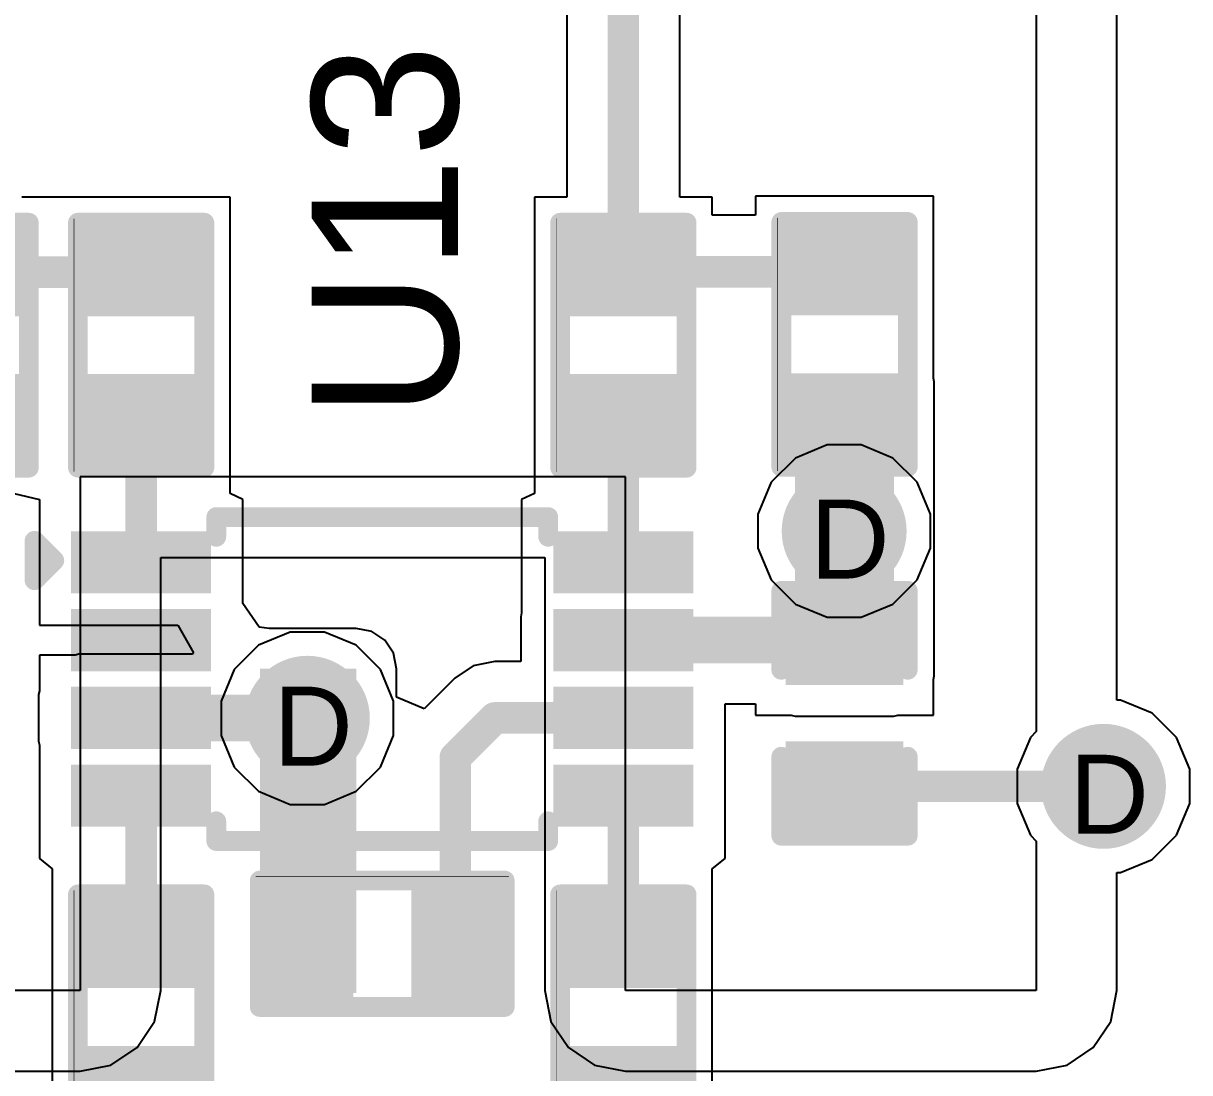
# Model space of a CAD drawing. Header units: inches. Extents: x 0 to 5032, y 0 to 5323.
# Drawn here: x 112.33 to 119.83, y 42.27 to 49.02 of the extents above; entities that cross this region are included whole.
import ezdxf

# ---------------------------------------------------------------- set-up
doc = ezdxf.new("R2010")
doc.units = ezdxf.units.IN
for name, color, linetype in [('Bottom Layer', 5, 'Continuous'), ('Bottom Solder', 6, 'Continuous'), ('Drill Drawing', 1, 'Continuous'), ('Layer 1', 16, 'Continuous'), ('Layer 2', 76, 'Continuous'), ('Top Layer', 1, 'Continuous'), ('Top Overlay', 2, 'Continuous'), ('Top Paste', 8, 'Continuous'), ('Top Solder', 216, 'Continuous'), ('Via Holes', 16, 'Continuous')]:
    doc.layers.add(name, color=color, linetype=linetype)
doc.styles.add('Arial', font='', dxfattribs={"height": 0.2})
doc.styles.get('Arial').set_extended_font_data('Arial')

# ---------------------------------------------------------------- blocks, each defined once
blk = doc.blocks.new('VSSOP_8_3_1_2_1__363')
at = {"layer": 'Top Layer'}
for points in [[(-1.14999897, 0.90000074), (-1.14999897, 0.6000013399999998), (-1.94999991, 0.60000134), (-1.94999991, 0.90000074)], [(1.94999991, 0.90000074), (1.94999991, 0.6000013399999998), (1.14999897, 0.60000134), (1.14999897, 0.90000074)], [(-1.14999897, 0.4000017399999999), (-1.14999897, 0.1000023399999999), (-1.94999991, 0.1000023400000001), (-1.94999991, 0.4000017400000001)], [(1.94999991, 0.4000017399999999), (1.94999991, 0.1000023399999999), (1.14999897, 0.1000023400000001), (1.14999897, 0.4000017400000001)], [(-1.14999897, -0.09999980000000007), (-1.14999897, -0.3999992), (-1.94999991, -0.3999991999999999), (-1.94999991, -0.09999979999999992)], [(1.94999991, -0.09999980000000007), (1.94999991, -0.3999992), (1.14999897, -0.3999991999999999), (1.14999897, -0.09999979999999992)], [(-1.14999897, -0.5999988), (-1.14999897, -0.8999982), (-1.94999991, -0.8999982), (-1.94999991, -0.5999987999999999)], [(1.94999991, -0.5999988), (1.94999991, -0.8999982), (1.14999897, -0.8999982), (1.14999897, -0.5999987999999999)]]:
    blk.add_hatch(color=1, dxfattribs=at).paths.add_polyline_path(points)
at = {"layer": 'Top Paste'}
for points in [[(-1.14999897, 0.90000074), (-1.14999897, 0.6000013399999998), (-1.94999991, 0.60000134), (-1.94999991, 0.90000074)], [(1.94999991, 0.90000074), (1.94999991, 0.6000013399999998), (1.14999897, 0.60000134), (1.14999897, 0.90000074)], [(-1.14999897, 0.4000017399999999), (-1.14999897, 0.1000023399999999), (-1.94999991, 0.1000023400000001), (-1.94999991, 0.4000017400000001)], [(1.94999991, 0.4000017399999999), (1.94999991, 0.1000023399999999), (1.14999897, 0.1000023400000001), (1.14999897, 0.4000017400000001)], [(-1.14999897, -0.09999980000000007), (-1.14999897, -0.3999992), (-1.94999991, -0.3999991999999999), (-1.94999991, -0.09999979999999992)], [(1.94999991, -0.09999980000000007), (1.94999991, -0.3999992), (1.14999897, -0.3999991999999999), (1.14999897, -0.09999979999999992)], [(-1.14999897, -0.5999988), (-1.14999897, -0.8999982), (-1.94999991, -0.8999982), (-1.94999991, -0.5999987999999999)], [(1.94999991, -0.5999988), (1.94999991, -0.8999982), (1.14999897, -0.8999982), (1.14999897, -0.5999987999999999)]]:
    blk.add_hatch(color=8, dxfattribs=at).paths.add_polyline_path(points)
at = {"layer": 'Top Solder'}
for points in [[(-1.09999907, 0.95000064), (-1.09999907, 0.55000144), (-1.99999981, 0.5500014400000001), (-1.99999981, 0.95000064)], [(1.99999981, 0.95000064), (1.99999981, 0.55000144), (1.09999907, 0.5500014400000001), (1.09999907, 0.95000064)], [(-1.09999907, 0.4500016399999999), (-1.09999907, 0.05000243999999992), (-1.99999981, 0.05000244000000008), (-1.99999981, 0.45000164)], [(1.99999981, 0.4500016399999999), (1.99999981, 0.05000243999999992), (1.09999907, 0.05000244000000008), (1.09999907, 0.45000164)], [(-1.09999907, -0.04999990000000007), (-1.09999907, -0.4499991), (-1.99999981, -0.4499990999999999), (-1.99999981, -0.04999989999999992)], [(1.99999981, -0.04999990000000007), (1.99999981, -0.4499991), (1.09999907, -0.4499990999999999), (1.09999907, -0.04999989999999992)], [(-1.09999907, -0.5499989000000001), (-1.09999907, -0.9499980999999998), (-1.99999981, -0.9499980999999998), (-1.99999981, -0.5499988999999998)], [(1.99999981, -0.5499989000000001), (1.99999981, -0.9499980999999998), (1.09999907, -0.9499980999999998), (1.09999907, -0.5499988999999998)]]:
    blk.add_hatch(color=216, dxfattribs=at).paths.add_polyline_path(points)
at = {"layer": 'Top Overlay'}
for points in [[(-1.0668, 1.0414, 0.127, 0.127, 0), (1.0668, 1.0414, 0.127, 0.127, 0)], [(-1.0668, 0.9143999999999999, 0.127, 0.127, 0), (-1.0668, 1.0414, 0.127, 0.127, 0)], [(1.0668, 0.9143999999999999, 0.127, 0.127, 0), (1.0668, 1.0414, 0.127, 0.127, 0)], [(-2.2352, 0.889, 0.127, 0.127, 0), (-2.1082, 0.7619999999999999, 0.127, 0.127, 0)], [(-2.2352, 0.635, 0.127, 0.127, 0), (-2.2352, 0.889, 0.127, 0.127, 0)], [(-2.2352, 0.635, 0.127, 0.127, 0), (-2.1082, 0.7619999999999999, 0.127, 0.127, 0)], [(-1.0668, -1.04139746, 0.127, 0.127, 0), (-1.0668, -0.91439746, 0.127, 0.127, 0)], [(1.0668, -1.04139746, 0.127, 0.127, 0), (1.0668, -0.91439746, 0.127, 0.127, 0)], [(-1.0668, -1.04139746, 0.127, 0.127, 0), (1.0668, -1.04139746, 0.127, 0.127, 0)]]:
    blk.add_lwpolyline(points, format="xyseb", dxfattribs=at)
for points in [[(-1.09855, 1.0414, 0.0635, 0.0635, 1), (-1.03505, 1.0414, 0.0635, 0.0635, 1)], [(-1.09855, 1.0414, 0.0635, 0.0635, 1), (-1.03505, 1.0414, 0.0635, 0.0635, 1)], [(1.03505, 1.0414, 0.0635, 0.0635, 1), (1.09855, 1.0414, 0.0635, 0.0635, 1)], [(1.03505, 1.0414, 0.0635, 0.0635, 1), (1.09855, 1.0414, 0.0635, 0.0635, 1)], [(-1.09855, 0.9143999999999999, 0.0635, 0.0635, 1), (-1.03505, 0.9143999999999999, 0.0635, 0.0635, 1)], [(1.03505, 0.9143999999999999, 0.0635, 0.0635, 1), (1.09855, 0.9143999999999999, 0.0635, 0.0635, 1)], [(-2.26695, 0.889, 0.0635, 0.0635, 1), (-2.20345, 0.889, 0.0635, 0.0635, 1)], [(-2.26695, 0.889, 0.0635, 0.0635, 1), (-2.20345, 0.889, 0.0635, 0.0635, 1)], [(-2.13995, 0.7619999999999999, 0.0635, 0.0635, 1), (-2.07645, 0.7619999999999999, 0.0635, 0.0635, 1)], [(-2.13995, 0.7619999999999999, 0.0635, 0.0635, 1), (-2.07645, 0.7619999999999999, 0.0635, 0.0635, 1)], [(-2.26695, 0.635, 0.0635, 0.0635, 1), (-2.20345, 0.635, 0.0635, 0.0635, 1)], [(-2.26695, 0.635, 0.0635, 0.0635, 1), (-2.20345, 0.635, 0.0635, 0.0635, 1)], [(-1.09855, -0.91439746, 0.0635, 0.0635, 1), (-1.03505, -0.91439746, 0.0635, 0.0635, 1)], [(1.03505, -0.91439746, 0.0635, 0.0635, 1), (1.09855, -0.91439746, 0.0635, 0.0635, 1)], [(-1.09855, -1.04139746, 0.0635, 0.0635, 1), (-1.03505, -1.04139746, 0.0635, 0.0635, 1)], [(-1.09855, -1.04139746, 0.0635, 0.0635, 1), (-1.03505, -1.04139746, 0.0635, 0.0635, 1)], [(1.03505, -1.04139746, 0.0635, 0.0635, 1), (1.09855, -1.04139746, 0.0635, 0.0635, 1)], [(1.03505, -1.04139746, 0.0635, 0.0635, 1), (1.09855, -1.04139746, 0.0635, 0.0635, 1)]]:
    blk.add_lwpolyline(points, format="xyseb", close=True, dxfattribs=at)
blk = doc.blocks.new('R___0402_384')
at = {"layer": 'Top Layer'}
for points in [[(-0.6985, -0.3175), (-0.6985, 0.3174999999999999), (-0.2413000000000001, 0.3175), (-0.2412999999999999, -0.3174999999999999)], [(0.2413000000000001, -0.3175), (0.2412999999999999, 0.3174999999999999), (0.6985, 0.3175), (0.6985, -0.3174999999999999)]]:
    blk.add_hatch(color=1, dxfattribs=at).paths.add_polyline_path(points)
at = {"layer": 'Top Paste'}
for points in [[(-0.6985, -0.3175), (-0.6985, 0.3174999999999999), (-0.2413000000000001, 0.3175), (-0.2412999999999999, -0.3174999999999999)], [(0.2413000000000001, -0.3175), (0.2412999999999999, 0.3174999999999999), (0.6985, 0.3175), (0.6985, -0.3174999999999999)]]:
    blk.add_hatch(color=8, dxfattribs=at).paths.add_polyline_path(points)
at = {"layer": 'Top Solder'}
for points in [[(-0.75350116, -0.3725011600000001), (-0.75350116, 0.3725011599999999), (-0.18629884, 0.3725011600000001), (-0.1862988399999999, -0.3725011599999999)], [(0.18629884, -0.3725011600000001), (0.1862988399999999, 0.3725011599999999), (0.75350116, 0.3725011600000001), (0.75350116, -0.3725011599999999)]]:
    blk.add_hatch(color=216, dxfattribs=at).paths.add_polyline_path(points)
at = {"layer": 'Top Overlay'}
for points in [[(-0.7874, -0.4064, 0.127, 0.127, 0), (-0.7874, 0.4064, 0.127, 0.127, 0)], [(0.7874, 0.4064, 0.127, 0.127, 0), (-0.7874, 0.4064, 0.127, 0.127, 0)], [(0.7874, -0.4064, 0.127, 0.127, 0), (0.7874, 0.4064, 0.127, 0.127, 0)], [(0.7874, -0.4064, 0.127, 0.127, 0), (-0.7874, -0.4064, 0.127, 0.127, 0)], [(0.8128, -0.4318, 0.0032258, 0.0032258, 0), (-0.8128, -0.4318, 0.0032258, 0.0032258, 0)]]:
    blk.add_lwpolyline(points, format="xyseb", dxfattribs=at)
for points in [[(-0.8191499999999999, 0.4064, 0.0635, 0.0635, 1), (-0.7556499999999999, 0.4064, 0.0635, 0.0635, 1)], [(-0.8191499999999999, 0.4064, 0.0635, 0.0635, 1), (-0.7556499999999999, 0.4064, 0.0635, 0.0635, 1)], [(0.7556499999999999, 0.4064, 0.0635, 0.0635, 1), (0.8191499999999999, 0.4064, 0.0635, 0.0635, 1)], [(0.7556499999999999, 0.4064, 0.0635, 0.0635, 1), (0.8191499999999999, 0.4064, 0.0635, 0.0635, 1)], [(-0.8191499999999999, -0.4064, 0.0635, 0.0635, 1), (-0.7556499999999999, -0.4064, 0.0635, 0.0635, 1)], [(-0.8191499999999999, -0.4064, 0.0635, 0.0635, 1), (-0.7556499999999999, -0.4064, 0.0635, 0.0635, 1)], [(0.7556499999999999, -0.4064, 0.0635, 0.0635, 1), (0.8191499999999999, -0.4064, 0.0635, 0.0635, 1)], [(0.7556499999999999, -0.4064, 0.0635, 0.0635, 1), (0.8191499999999999, -0.4064, 0.0635, 0.0635, 1)], [(-0.81360518, -0.4318, 0.0016129, 0.0016129, 1), (-0.8119948199999999, -0.4318, 0.0016129, 0.0016129, 1)], [(0.8119948199999999, -0.4318, 0.0016129, 0.0016129, 1), (0.81360518, -0.4318, 0.0016129, 0.0016129, 1)]]:
    blk.add_lwpolyline(points, format="xyseb", close=True, dxfattribs=at)
blk = doc.blocks.new('R___0402_385')
at = {"layer": 'Top Layer'}
for points in [[(-0.6985, -0.3175), (-0.6985, 0.3174999999999999), (-0.2413000000000001, 0.3175), (-0.2412999999999999, -0.3174999999999999)], [(0.2413000000000001, -0.3175), (0.2412999999999999, 0.3174999999999999), (0.6985, 0.3175), (0.6985, -0.3174999999999999)]]:
    blk.add_hatch(color=1, dxfattribs=at).paths.add_polyline_path(points)
at = {"layer": 'Top Paste'}
for points in [[(-0.6985, -0.3175), (-0.6985, 0.3174999999999999), (-0.2413000000000001, 0.3175), (-0.2412999999999999, -0.3174999999999999)], [(0.2413000000000001, -0.3175), (0.2412999999999999, 0.3174999999999999), (0.6985, 0.3175), (0.6985, -0.3174999999999999)]]:
    blk.add_hatch(color=8, dxfattribs=at).paths.add_polyline_path(points)
at = {"layer": 'Top Solder'}
for points in [[(-0.75350116, -0.3725011600000001), (-0.75350116, 0.3725011599999999), (-0.18629884, 0.3725011600000001), (-0.1862988399999999, -0.3725011599999999)], [(0.18629884, -0.3725011600000001), (0.1862988399999999, 0.3725011599999999), (0.75350116, 0.3725011600000001), (0.75350116, -0.3725011599999999)]]:
    blk.add_hatch(color=216, dxfattribs=at).paths.add_polyline_path(points)
at = {"layer": 'Top Overlay'}
for points in [[(-0.7874, -0.4064, 0.127, 0.127, 0), (-0.7874, 0.4064, 0.127, 0.127, 0)], [(0.7874, 0.4064, 0.127, 0.127, 0), (-0.7874, 0.4064, 0.127, 0.127, 0)], [(0.7874, -0.4064, 0.127, 0.127, 0), (0.7874, 0.4064, 0.127, 0.127, 0)], [(0.7874, -0.4064, 0.127, 0.127, 0), (-0.7874, -0.4064, 0.127, 0.127, 0)], [(0.8128, -0.4318, 0.0032258, 0.0032258, 0), (-0.8128, -0.4318, 0.0032258, 0.0032258, 0)]]:
    blk.add_lwpolyline(points, format="xyseb", dxfattribs=at)
for points in [[(-0.8191499999999999, 0.4064, 0.0635, 0.0635, 1), (-0.7556499999999999, 0.4064, 0.0635, 0.0635, 1)], [(-0.8191499999999999, 0.4064, 0.0635, 0.0635, 1), (-0.7556499999999999, 0.4064, 0.0635, 0.0635, 1)], [(0.7556499999999999, 0.4064, 0.0635, 0.0635, 1), (0.8191499999999999, 0.4064, 0.0635, 0.0635, 1)], [(0.7556499999999999, 0.4064, 0.0635, 0.0635, 1), (0.8191499999999999, 0.4064, 0.0635, 0.0635, 1)], [(-0.8191499999999999, -0.4064, 0.0635, 0.0635, 1), (-0.7556499999999999, -0.4064, 0.0635, 0.0635, 1)], [(-0.8191499999999999, -0.4064, 0.0635, 0.0635, 1), (-0.7556499999999999, -0.4064, 0.0635, 0.0635, 1)], [(0.7556499999999999, -0.4064, 0.0635, 0.0635, 1), (0.8191499999999999, -0.4064, 0.0635, 0.0635, 1)], [(0.7556499999999999, -0.4064, 0.0635, 0.0635, 1), (0.8191499999999999, -0.4064, 0.0635, 0.0635, 1)], [(-0.81360518, -0.4318, 0.0016129, 0.0016129, 1), (-0.8119948199999999, -0.4318, 0.0016129, 0.0016129, 1)], [(0.8119948199999999, -0.4318, 0.0016129, 0.0016129, 1), (0.81360518, -0.4318, 0.0016129, 0.0016129, 1)]]:
    blk.add_lwpolyline(points, format="xyseb", close=True, dxfattribs=at)
blk = doc.blocks.new('R___0402_386')
at = {"layer": 'Top Layer'}
for points in [[(-0.6985, -0.3175), (-0.6985, 0.3174999999999999), (-0.2413000000000001, 0.3175), (-0.2412999999999999, -0.3174999999999999)], [(0.2413000000000001, -0.3175), (0.2412999999999999, 0.3174999999999999), (0.6985, 0.3175), (0.6985, -0.3174999999999999)]]:
    blk.add_hatch(color=1, dxfattribs=at).paths.add_polyline_path(points)
at = {"layer": 'Top Paste'}
for points in [[(-0.6985, -0.3175), (-0.6985, 0.3174999999999999), (-0.2413000000000001, 0.3175), (-0.2412999999999999, -0.3174999999999999)], [(0.2413000000000001, -0.3175), (0.2412999999999999, 0.3174999999999999), (0.6985, 0.3175), (0.6985, -0.3174999999999999)]]:
    blk.add_hatch(color=8, dxfattribs=at).paths.add_polyline_path(points)
at = {"layer": 'Top Solder'}
for points in [[(-0.75350116, -0.3725011600000001), (-0.75350116, 0.3725011599999999), (-0.18629884, 0.3725011600000001), (-0.1862988399999999, -0.3725011599999999)], [(0.18629884, -0.3725011600000001), (0.1862988399999999, 0.3725011599999999), (0.75350116, 0.3725011600000001), (0.75350116, -0.3725011599999999)]]:
    blk.add_hatch(color=216, dxfattribs=at).paths.add_polyline_path(points)
at = {"layer": 'Top Overlay'}
for points in [[(-0.7874, -0.4064, 0.127, 0.127, 0), (-0.7874, 0.4064, 0.127, 0.127, 0)], [(0.7874, 0.4064, 0.127, 0.127, 0), (-0.7874, 0.4064, 0.127, 0.127, 0)], [(0.7874, -0.4064, 0.127, 0.127, 0), (0.7874, 0.4064, 0.127, 0.127, 0)], [(0.7874, -0.4064, 0.127, 0.127, 0), (-0.7874, -0.4064, 0.127, 0.127, 0)], [(0.8128, -0.4318, 0.0032258, 0.0032258, 0), (-0.8128, -0.4318, 0.0032258, 0.0032258, 0)]]:
    blk.add_lwpolyline(points, format="xyseb", dxfattribs=at)
for points in [[(-0.8191499999999999, 0.4064, 0.0635, 0.0635, 1), (-0.7556499999999999, 0.4064, 0.0635, 0.0635, 1)], [(-0.8191499999999999, 0.4064, 0.0635, 0.0635, 1), (-0.7556499999999999, 0.4064, 0.0635, 0.0635, 1)], [(0.7556499999999999, 0.4064, 0.0635, 0.0635, 1), (0.8191499999999999, 0.4064, 0.0635, 0.0635, 1)], [(0.7556499999999999, 0.4064, 0.0635, 0.0635, 1), (0.8191499999999999, 0.4064, 0.0635, 0.0635, 1)], [(-0.8191499999999999, -0.4064, 0.0635, 0.0635, 1), (-0.7556499999999999, -0.4064, 0.0635, 0.0635, 1)], [(-0.8191499999999999, -0.4064, 0.0635, 0.0635, 1), (-0.7556499999999999, -0.4064, 0.0635, 0.0635, 1)], [(0.7556499999999999, -0.4064, 0.0635, 0.0635, 1), (0.8191499999999999, -0.4064, 0.0635, 0.0635, 1)], [(0.7556499999999999, -0.4064, 0.0635, 0.0635, 1), (0.8191499999999999, -0.4064, 0.0635, 0.0635, 1)], [(-0.81360518, -0.4318, 0.0016129, 0.0016129, 1), (-0.8119948199999999, -0.4318, 0.0016129, 0.0016129, 1)], [(0.8119948199999999, -0.4318, 0.0016129, 0.0016129, 1), (0.81360518, -0.4318, 0.0016129, 0.0016129, 1)]]:
    blk.add_lwpolyline(points, format="xyseb", close=True, dxfattribs=at)
blk = doc.blocks.new('R___0402_388')
at = {"layer": 'Top Layer'}
for points in [[(-0.6985, -0.3175), (-0.6985, 0.3174999999999999), (-0.2413000000000001, 0.3175), (-0.2412999999999999, -0.3174999999999999)], [(0.2413000000000001, -0.3175), (0.2412999999999999, 0.3174999999999999), (0.6985, 0.3175), (0.6985, -0.3174999999999999)]]:
    blk.add_hatch(color=1, dxfattribs=at).paths.add_polyline_path(points)
at = {"layer": 'Top Paste'}
for points in [[(-0.6985, -0.3175), (-0.6985, 0.3174999999999999), (-0.2413000000000001, 0.3175), (-0.2412999999999999, -0.3174999999999999)], [(0.2413000000000001, -0.3175), (0.2412999999999999, 0.3174999999999999), (0.6985, 0.3175), (0.6985, -0.3174999999999999)]]:
    blk.add_hatch(color=8, dxfattribs=at).paths.add_polyline_path(points)
at = {"layer": 'Top Solder'}
for points in [[(-0.75350116, -0.3725011600000001), (-0.75350116, 0.3725011599999999), (-0.18629884, 0.3725011600000001), (-0.1862988399999999, -0.3725011599999999)], [(0.18629884, -0.3725011600000001), (0.1862988399999999, 0.3725011599999999), (0.75350116, 0.3725011600000001), (0.75350116, -0.3725011599999999)]]:
    blk.add_hatch(color=216, dxfattribs=at).paths.add_polyline_path(points)
at = {"layer": 'Top Overlay'}
for points in [[(-0.7874, -0.4064, 0.127, 0.127, 0), (-0.7874, 0.4064, 0.127, 0.127, 0)], [(0.7874, 0.4064, 0.127, 0.127, 0), (-0.7874, 0.4064, 0.127, 0.127, 0)], [(0.7874, -0.4064, 0.127, 0.127, 0), (0.7874, 0.4064, 0.127, 0.127, 0)], [(0.7874, -0.4064, 0.127, 0.127, 0), (-0.7874, -0.4064, 0.127, 0.127, 0)], [(0.8128, -0.4318, 0.0032258, 0.0032258, 0), (-0.8128, -0.4318, 0.0032258, 0.0032258, 0)]]:
    blk.add_lwpolyline(points, format="xyseb", dxfattribs=at)
for points in [[(-0.8191499999999999, 0.4064, 0.0635, 0.0635, 1), (-0.7556499999999999, 0.4064, 0.0635, 0.0635, 1)], [(-0.8191499999999999, 0.4064, 0.0635, 0.0635, 1), (-0.7556499999999999, 0.4064, 0.0635, 0.0635, 1)], [(0.7556499999999999, 0.4064, 0.0635, 0.0635, 1), (0.8191499999999999, 0.4064, 0.0635, 0.0635, 1)], [(0.7556499999999999, 0.4064, 0.0635, 0.0635, 1), (0.8191499999999999, 0.4064, 0.0635, 0.0635, 1)], [(-0.8191499999999999, -0.4064, 0.0635, 0.0635, 1), (-0.7556499999999999, -0.4064, 0.0635, 0.0635, 1)], [(-0.8191499999999999, -0.4064, 0.0635, 0.0635, 1), (-0.7556499999999999, -0.4064, 0.0635, 0.0635, 1)], [(0.7556499999999999, -0.4064, 0.0635, 0.0635, 1), (0.8191499999999999, -0.4064, 0.0635, 0.0635, 1)], [(0.7556499999999999, -0.4064, 0.0635, 0.0635, 1), (0.8191499999999999, -0.4064, 0.0635, 0.0635, 1)], [(-0.81360518, -0.4318, 0.0016129, 0.0016129, 1), (-0.8119948199999999, -0.4318, 0.0016129, 0.0016129, 1)], [(0.8119948199999999, -0.4318, 0.0016129, 0.0016129, 1), (0.81360518, -0.4318, 0.0016129, 0.0016129, 1)]]:
    blk.add_lwpolyline(points, format="xyseb", close=True, dxfattribs=at)
blk = doc.blocks.new('R___0402_393')
at = {"layer": 'Top Layer'}
for points in [[(-0.6985, -0.3175), (-0.6985, 0.3175), (-0.2412999999999999, 0.3175), (-0.2413, -0.3175)], [(0.2412999999999999, -0.3175), (0.2413, 0.3175), (0.6985, 0.3175), (0.6985, -0.3175)]]:
    blk.add_hatch(color=1, dxfattribs=at).paths.add_polyline_path(points)
at = {"layer": 'Top Paste'}
for points in [[(-0.6985, -0.3175), (-0.6985, 0.3175), (-0.2412999999999999, 0.3175), (-0.2413, -0.3175)], [(0.2412999999999999, -0.3175), (0.2413, 0.3175), (0.6985, 0.3175), (0.6985, -0.3175)]]:
    blk.add_hatch(color=8, dxfattribs=at).paths.add_polyline_path(points)
at = {"layer": 'Top Solder'}
for points in [[(-0.75350116, -0.37250116), (-0.75350116, 0.37250116), (-0.1862988399999999, 0.37250116), (-0.18629884, -0.37250116)], [(0.1862988399999999, -0.37250116), (0.18629884, 0.37250116), (0.75350116, 0.37250116), (0.75350116, -0.37250116)]]:
    blk.add_hatch(color=216, dxfattribs=at).paths.add_polyline_path(points)
at = {"layer": 'Top Overlay'}
for points in [[(-0.7874, 0.4064, 0.127, 0.127, 0), (-0.7874, -0.4064, 0.127, 0.127, 0)], [(0.7874, 0.4064, 0.127, 0.127, 0), (-0.7874, 0.4064, 0.127, 0.127, 0)], [(0.7874, 0.4064, 0.127, 0.127, 0), (0.7874, -0.4064, 0.127, 0.127, 0)], [(0.7874, -0.4064, 0.127, 0.127, 0), (-0.7874, -0.4064, 0.127, 0.127, 0)], [(0.8128, -0.4318, 0.0032258, 0.0032258, 0), (-0.8128, -0.4318, 0.0032258, 0.0032258, 0)]]:
    blk.add_lwpolyline(points, format="xyseb", dxfattribs=at)
for points in [[(-0.8191499999999999, 0.4064, 0.0635, 0.0635, 1), (-0.7556499999999999, 0.4064, 0.0635, 0.0635, 1)], [(-0.8191499999999999, 0.4064, 0.0635, 0.0635, 1), (-0.7556499999999999, 0.4064, 0.0635, 0.0635, 1)], [(0.7556499999999999, 0.4064, 0.0635, 0.0635, 1), (0.8191499999999999, 0.4064, 0.0635, 0.0635, 1)], [(0.7556499999999999, 0.4064, 0.0635, 0.0635, 1), (0.8191499999999999, 0.4064, 0.0635, 0.0635, 1)], [(-0.8191499999999999, -0.4064, 0.0635, 0.0635, 1), (-0.7556499999999999, -0.4064, 0.0635, 0.0635, 1)], [(-0.8191499999999999, -0.4064, 0.0635, 0.0635, 1), (-0.7556499999999999, -0.4064, 0.0635, 0.0635, 1)], [(0.7556499999999999, -0.4064, 0.0635, 0.0635, 1), (0.8191499999999999, -0.4064, 0.0635, 0.0635, 1)], [(0.7556499999999999, -0.4064, 0.0635, 0.0635, 1), (0.8191499999999999, -0.4064, 0.0635, 0.0635, 1)], [(-0.81360518, -0.4318, 0.0016129, 0.0016129, 1), (-0.8119948199999999, -0.4318, 0.0016129, 0.0016129, 1)], [(0.8119948199999999, -0.4318, 0.0016129, 0.0016129, 1), (0.81360518, -0.4318, 0.0016129, 0.0016129, 1)]]:
    blk.add_lwpolyline(points, format="xyseb", close=True, dxfattribs=at)
blk = doc.blocks.new('R___0402_401')
at = {"layer": 'Top Layer'}
for points in [[(-0.6985, -0.3175), (-0.6985, 0.3174999999999999), (-0.2413000000000001, 0.3175), (-0.2412999999999999, -0.3174999999999999)], [(0.2413000000000001, -0.3175), (0.2412999999999999, 0.3174999999999999), (0.6985, 0.3175), (0.6985, -0.3174999999999999)]]:
    blk.add_hatch(color=1, dxfattribs=at).paths.add_polyline_path(points)
at = {"layer": 'Top Paste'}
for points in [[(-0.6985, -0.3175), (-0.6985, 0.3174999999999999), (-0.2413000000000001, 0.3175), (-0.2412999999999999, -0.3174999999999999)], [(0.2413000000000001, -0.3175), (0.2412999999999999, 0.3174999999999999), (0.6985, 0.3175), (0.6985, -0.3174999999999999)]]:
    blk.add_hatch(color=8, dxfattribs=at).paths.add_polyline_path(points)
at = {"layer": 'Top Solder'}
for points in [[(-0.75350116, -0.3725011600000001), (-0.75350116, 0.3725011599999999), (-0.18629884, 0.3725011600000001), (-0.1862988399999999, -0.3725011599999999)], [(0.18629884, -0.3725011600000001), (0.1862988399999999, 0.3725011599999999), (0.75350116, 0.3725011600000001), (0.75350116, -0.3725011599999999)]]:
    blk.add_hatch(color=216, dxfattribs=at).paths.add_polyline_path(points)
at = {"layer": 'Top Overlay'}
for points in [[(-0.7874, -0.4064, 0.127, 0.127, 0), (-0.7874, 0.4064, 0.127, 0.127, 0)], [(0.7874, 0.4064, 0.127, 0.127, 0), (-0.7874, 0.4064, 0.127, 0.127, 0)], [(0.7874, -0.4064, 0.127, 0.127, 0), (0.7874, 0.4064, 0.127, 0.127, 0)], [(0.7874, -0.4064, 0.127, 0.127, 0), (-0.7874, -0.4064, 0.127, 0.127, 0)], [(0.8128, -0.4318, 0.0032258, 0.0032258, 0), (-0.8128, -0.4318, 0.0032258, 0.0032258, 0)]]:
    blk.add_lwpolyline(points, format="xyseb", dxfattribs=at)
for points in [[(-0.8191499999999999, 0.4064, 0.0635, 0.0635, 1), (-0.7556499999999999, 0.4064, 0.0635, 0.0635, 1)], [(-0.8191499999999999, 0.4064, 0.0635, 0.0635, 1), (-0.7556499999999999, 0.4064, 0.0635, 0.0635, 1)], [(0.7556499999999999, 0.4064, 0.0635, 0.0635, 1), (0.8191499999999999, 0.4064, 0.0635, 0.0635, 1)], [(0.7556499999999999, 0.4064, 0.0635, 0.0635, 1), (0.8191499999999999, 0.4064, 0.0635, 0.0635, 1)], [(-0.8191499999999999, -0.4064, 0.0635, 0.0635, 1), (-0.7556499999999999, -0.4064, 0.0635, 0.0635, 1)], [(-0.8191499999999999, -0.4064, 0.0635, 0.0635, 1), (-0.7556499999999999, -0.4064, 0.0635, 0.0635, 1)], [(0.7556499999999999, -0.4064, 0.0635, 0.0635, 1), (0.8191499999999999, -0.4064, 0.0635, 0.0635, 1)], [(0.7556499999999999, -0.4064, 0.0635, 0.0635, 1), (0.8191499999999999, -0.4064, 0.0635, 0.0635, 1)], [(-0.81360518, -0.4318, 0.0016129, 0.0016129, 1), (-0.8119948199999999, -0.4318, 0.0016129, 0.0016129, 1)], [(0.8119948199999999, -0.4318, 0.0016129, 0.0016129, 1), (0.81360518, -0.4318, 0.0016129, 0.0016129, 1)]]:
    blk.add_lwpolyline(points, format="xyseb", close=True, dxfattribs=at)
blk = doc.blocks.new('R___0402_402')
at = {"layer": 'Top Layer'}
for points in [[(-0.6985, -0.3175), (-0.6985, 0.3174999999999999), (-0.2413000000000001, 0.3175), (-0.2412999999999999, -0.3174999999999999)], [(0.2413000000000001, -0.3175), (0.2412999999999999, 0.3174999999999999), (0.6985, 0.3175), (0.6985, -0.3174999999999999)]]:
    blk.add_hatch(color=1, dxfattribs=at).paths.add_polyline_path(points)
at = {"layer": 'Top Paste'}
for points in [[(-0.6985, -0.3175), (-0.6985, 0.3174999999999999), (-0.2413000000000001, 0.3175), (-0.2412999999999999, -0.3174999999999999)], [(0.2413000000000001, -0.3175), (0.2412999999999999, 0.3174999999999999), (0.6985, 0.3175), (0.6985, -0.3174999999999999)]]:
    blk.add_hatch(color=8, dxfattribs=at).paths.add_polyline_path(points)
at = {"layer": 'Top Solder'}
for points in [[(-0.75350116, -0.3725011600000001), (-0.75350116, 0.3725011599999999), (-0.18629884, 0.3725011600000001), (-0.1862988399999999, -0.3725011599999999)], [(0.18629884, -0.3725011600000001), (0.1862988399999999, 0.3725011599999999), (0.75350116, 0.3725011600000001), (0.75350116, -0.3725011599999999)]]:
    blk.add_hatch(color=216, dxfattribs=at).paths.add_polyline_path(points)
at = {"layer": 'Top Overlay'}
for points in [[(-0.7874, -0.4064, 0.127, 0.127, 0), (-0.7874, 0.4064, 0.127, 0.127, 0)], [(0.7874, 0.4064, 0.127, 0.127, 0), (-0.7874, 0.4064, 0.127, 0.127, 0)], [(0.7874, -0.4064, 0.127, 0.127, 0), (0.7874, 0.4064, 0.127, 0.127, 0)], [(0.7874, -0.4064, 0.127, 0.127, 0), (-0.7874, -0.4064, 0.127, 0.127, 0)], [(0.8128, -0.4318, 0.0032258, 0.0032258, 0), (-0.8128, -0.4318, 0.0032258, 0.0032258, 0)]]:
    blk.add_lwpolyline(points, format="xyseb", dxfattribs=at)
for points in [[(-0.8191499999999999, 0.4064, 0.0635, 0.0635, 1), (-0.7556499999999999, 0.4064, 0.0635, 0.0635, 1)], [(-0.8191499999999999, 0.4064, 0.0635, 0.0635, 1), (-0.7556499999999999, 0.4064, 0.0635, 0.0635, 1)], [(0.7556499999999999, 0.4064, 0.0635, 0.0635, 1), (0.8191499999999999, 0.4064, 0.0635, 0.0635, 1)], [(0.7556499999999999, 0.4064, 0.0635, 0.0635, 1), (0.8191499999999999, 0.4064, 0.0635, 0.0635, 1)], [(-0.8191499999999999, -0.4064, 0.0635, 0.0635, 1), (-0.7556499999999999, -0.4064, 0.0635, 0.0635, 1)], [(-0.8191499999999999, -0.4064, 0.0635, 0.0635, 1), (-0.7556499999999999, -0.4064, 0.0635, 0.0635, 1)], [(0.7556499999999999, -0.4064, 0.0635, 0.0635, 1), (0.8191499999999999, -0.4064, 0.0635, 0.0635, 1)], [(0.7556499999999999, -0.4064, 0.0635, 0.0635, 1), (0.8191499999999999, -0.4064, 0.0635, 0.0635, 1)], [(-0.81360518, -0.4318, 0.0016129, 0.0016129, 1), (-0.8119948199999999, -0.4318, 0.0016129, 0.0016129, 1)], [(0.8119948199999999, -0.4318, 0.0016129, 0.0016129, 1), (0.81360518, -0.4318, 0.0016129, 0.0016129, 1)]]:
    blk.add_lwpolyline(points, format="xyseb", close=True, dxfattribs=at)
blk = doc.blocks.new('C___0402_465')
at = {"layer": 'Top Layer'}
for points in [[(-0.6985, -0.3175), (-0.6985, 0.3175), (-0.2412999999999999, 0.3175), (-0.2413, -0.3175)], [(0.2412999999999999, -0.3175), (0.2413, 0.3175), (0.6985, 0.3175), (0.6985, -0.3175)]]:
    blk.add_hatch(color=1, dxfattribs=at).paths.add_polyline_path(points)
at = {"layer": 'Top Paste'}
for points in [[(-0.6985, -0.3175), (-0.6985, 0.3175), (-0.2412999999999999, 0.3175), (-0.2413, -0.3175)], [(0.2412999999999999, -0.3175), (0.2413, 0.3175), (0.6985, 0.3175), (0.6985, -0.3175)]]:
    blk.add_hatch(color=8, dxfattribs=at).paths.add_polyline_path(points)
at = {"layer": 'Top Solder'}
for points in [[(-0.7584998799999999, -0.37749988), (-0.7584998799999999, 0.37749988), (-0.18130012, 0.37749988), (-0.18130012, -0.37749988)], [(0.18130012, -0.37749988), (0.18130012, 0.37749988), (0.7584998799999999, 0.37749988), (0.7584998799999999, -0.37749988)]]:
    blk.add_hatch(color=216, dxfattribs=at).paths.add_polyline_path(points)
at = {"layer": 'Top Overlay'}
for points in [[(-0.7874, 0.4064, 0.127, 0.127, 0), (-0.2794, 0.4064, 0.127, 0.127, 0)], [(-0.7874, 0.4064, 0.127, 0.127, 0), (-0.7874, -0.4064, 0.127, 0.127, 0)], [(0.2794, 0.4064, 0.127, 0.127, 0), (0.7874, 0.4064, 0.127, 0.127, 0)], [(0.7874, 0.4064, 0.127, 0.127, 0), (0.7874, -0.4064, 0.127, 0.127, 0)], [(-0.7874, -0.4064, 0.127, 0.127, 0), (-0.2794, -0.4064, 0.127, 0.127, 0)], [(0.2794, -0.4064, 0.127, 0.127, 0), (0.7874, -0.4064, 0.127, 0.127, 0)]]:
    blk.add_lwpolyline(points, format="xyseb", dxfattribs=at)
for points in [[(-0.8191499999999999, 0.4064, 0.0635, 0.0635, 1), (-0.7556499999999999, 0.4064, 0.0635, 0.0635, 1)], [(-0.8191499999999999, 0.4064, 0.0635, 0.0635, 1), (-0.7556499999999999, 0.4064, 0.0635, 0.0635, 1)], [(-0.31115, 0.4064, 0.0635, 0.0635, 1), (-0.24765, 0.4064, 0.0635, 0.0635, 1)], [(0.24765, 0.4064, 0.0635, 0.0635, 1), (0.31115, 0.4064, 0.0635, 0.0635, 1)], [(0.7556499999999999, 0.4064, 0.0635, 0.0635, 1), (0.8191499999999999, 0.4064, 0.0635, 0.0635, 1)], [(0.7556499999999999, 0.4064, 0.0635, 0.0635, 1), (0.8191499999999999, 0.4064, 0.0635, 0.0635, 1)], [(-0.8191499999999999, -0.4064, 0.0635, 0.0635, 1), (-0.7556499999999999, -0.4064, 0.0635, 0.0635, 1)], [(-0.8191499999999999, -0.4064, 0.0635, 0.0635, 1), (-0.7556499999999999, -0.4064, 0.0635, 0.0635, 1)], [(-0.31115, -0.4064, 0.0635, 0.0635, 1), (-0.24765, -0.4064, 0.0635, 0.0635, 1)], [(0.24765, -0.4064, 0.0635, 0.0635, 1), (0.31115, -0.4064, 0.0635, 0.0635, 1)], [(0.7556499999999999, -0.4064, 0.0635, 0.0635, 1), (0.8191499999999999, -0.4064, 0.0635, 0.0635, 1)], [(0.7556499999999999, -0.4064, 0.0635, 0.0635, 1), (0.8191499999999999, -0.4064, 0.0635, 0.0635, 1)]]:
    blk.add_lwpolyline(points, format="xyseb", close=True, dxfattribs=at)

msp = doc.modelspace()

# ---------------------------------------------------------------- hatches: boundary and pattern name
at = {"layer": 'Bottom Layer'}
h = msp.add_hatch(color=5, dxfattribs=at)
edge = h.paths.add_edge_path()
edge.add_arc((117.6112329, 45.75286759999999), 0.2999994, 0, 360)
h = msp.add_hatch(color=5, dxfattribs=at)
edge = h.paths.add_edge_path()
edge.add_arc((114.16041176, 44.54995407999999), 0.2999994, 0, 360)
h = msp.add_hatch(color=5, dxfattribs=at)
edge = h.paths.add_edge_path()
edge.add_arc((119.2784, 44.1122689), 0.2999994, 0, 360)
at = {"layer": 'Bottom Solder'}
h = msp.add_hatch(color=6, dxfattribs=at)
edge = h.paths.add_edge_path()
edge.add_arc((117.6112329, 45.75286759999999), 0.4015993999999999, 0, 360)
h = msp.add_hatch(color=6, dxfattribs=at)
edge = h.paths.add_edge_path()
edge.add_arc((114.16041176, 44.54995407999999), 0.4015993999999999, 0, 360)
h = msp.add_hatch(color=6, dxfattribs=at)
edge = h.paths.add_edge_path()
edge.add_arc((119.2784, 44.1122689), 0.4015993999999999, 0, 360)
at = {"layer": 'Layer 1'}
h = msp.add_hatch(color=16, dxfattribs=at)
edge = h.paths.add_edge_path()
edge.add_arc((117.6112329, 45.75286759999999), 0.2999994, 0, 360)
h = msp.add_hatch(color=16, dxfattribs=at)
edge = h.paths.add_edge_path()
edge.add_arc((114.16041176, 44.54995407999999), 0.2999994, 0, 360)
h = msp.add_hatch(color=16, dxfattribs=at)
edge = h.paths.add_edge_path()
edge.add_arc((119.2784, 44.1122689), 0.2999994, 0, 360)
at = {"layer": 'Layer 2'}
h = msp.add_hatch(color=76, dxfattribs=at)
edge = h.paths.add_edge_path()
edge.add_arc((117.6112329, 45.75286759999999), 0.2999994, 0, 360)
h = msp.add_hatch(color=76, dxfattribs=at)
edge = h.paths.add_edge_path()
edge.add_arc((114.16041176, 44.54995407999999), 0.2999994, 0, 360)
h = msp.add_hatch(color=76, dxfattribs=at)
edge = h.paths.add_edge_path()
edge.add_arc((119.2784, 44.1122689), 0.2999994, 0, 360)
at = {"layer": 'Top Layer'}
for points in [[(117.29607224, 44.82346889999999), (117.93107224, 44.82346889999999), (117.93107224, 46.71174554), (117.29607224, 46.71174554)], [(115.79176994, 44.9020692), (117.9310697, 44.9020692), (117.9310697, 45.2020686), (115.79176994, 45.2020686)], [(113.85616548, 42.78276686), (114.47499076, 42.78276686), (114.47499076, 44.86841674), (113.85616548, 44.86841674)], [(112.69177106, 44.40206766), (114.47498822, 44.40206766), (114.47498822, 44.70206706), (112.69177106, 44.70206706)]]:
    msp.add_hatch(color=1, dxfattribs=at).paths.add_polyline_path(points)
h = msp.add_hatch(color=1, dxfattribs=at)
edge = h.paths.add_edge_path()
edge.add_arc((117.6112329, 45.75286759999999), 0.2999994, 0, 360)
h = msp.add_hatch(color=1, dxfattribs=at)
edge = h.paths.add_edge_path()
edge.add_arc((114.16041176, 44.54995407999999), 0.2999994, 0, 360)
h = msp.add_hatch(color=1, dxfattribs=at)
edge = h.paths.add_edge_path()
edge.add_arc((119.2784, 44.1122689), 0.2999994, 0, 360)
at = {"layer": 'Top Solder'}
h = msp.add_hatch(color=216, dxfattribs=at)
edge = h.paths.add_edge_path()
edge.add_arc((117.6112329, 45.75286759999999), 0.4015993999999999, 0, 360)
h = msp.add_hatch(color=216, dxfattribs=at)
edge = h.paths.add_edge_path()
edge.add_arc((114.16041176, 44.54995407999999), 0.4015993999999999, 0, 360)
h = msp.add_hatch(color=216, dxfattribs=at)
edge = h.paths.add_edge_path()
edge.add_arc((119.2784, 44.1122689), 0.4015993999999999, 0, 360)
at = {"layer": 'Via Holes'}
h = msp.add_hatch(color=7, dxfattribs=at)
edge = h.paths.add_edge_path()
edge.add_arc((117.6112329, 45.75286759999999), 0.1499997, 0, 360)
h = msp.add_hatch(color=7, dxfattribs=at)
edge = h.paths.add_edge_path()
edge.add_arc((114.16041176, 44.54995407999999), 0.1499997, 0, 360)
h = msp.add_hatch(color=7, dxfattribs=at)
edge = h.paths.add_edge_path()
edge.add_arc((119.2784, 44.1122689), 0.1499997, 0, 360)

# ---------------------------------------------------------------- linework, layer by layer
at = {"layer": 'Bottom Layer'}
for p, q in [((117.501035, 46.306867), (117.29741844, 46.2225263)), ((117.7214308, 46.306867), (117.501035, 46.306867)), ((117.92504736, 46.2225263), (117.7214308, 46.306867)), ((117.29741844, 46.2225263), (117.1415742, 46.06668206)), ((118.0808916, 46.06668206), (117.92504736, 46.2225263)), ((117.1415742, 46.06668206), (117.0572335, 45.8630655)), ((118.1652323, 45.8630655), (118.0808916, 46.06668206)), ((117.0572335, 45.8630655), (117.0572335, 45.6426697)), ((118.1652323, 45.6426697), (118.1652323, 45.8630655)), ((117.0572335, 45.6426697), (117.1415742, 45.43905313999999)), ((118.0808916, 45.43905313999999), (118.1652323, 45.6426697)), ((117.1415742, 45.43905313999999), (117.29741844, 45.2832089)), ((117.92504736, 45.2832089), (118.0808916, 45.43905313999999)), ((117.29741844, 45.2832089), (117.501035, 45.19886819999999)), ((117.7214308, 45.19886819999999), (117.92504736, 45.2832089)), ((117.501035, 45.19886819999999), (117.7214308, 45.19886819999999)), ((114.05021386, 45.10395347999999), (113.8465973, 45.01961278)), ((114.27060966, 45.10395347999999), (114.05021386, 45.10395347999999)), ((114.47422622, 45.01961278), (114.27060966, 45.10395347999999)), ((113.8465973, 45.01961278), (113.69075306, 44.86376854)), ((114.63007046, 44.86376854), (114.47422622, 45.01961278)), ((113.69075306, 44.86376854), (113.60641236, 44.66015197999999)), ((114.71441116, 44.66015197999999), (114.63007046, 44.86376854)), ((113.60641236, 44.66015197999999), (113.60641236, 44.43975618)), ((114.71441116, 44.43975618), (114.71441116, 44.66015197999999)), ((113.60641236, 44.43975618), (113.69075306, 44.23613962)), ((114.63007046, 44.23613962), (114.71441116, 44.43975618)), ((113.69075306, 44.23613962), (113.8465973, 44.08029538)), ((114.47422622, 44.08029538), (114.63007046, 44.23613962)), ((113.8465973, 44.08029538), (114.05021386, 43.99595468)), ((114.27060966, 43.99595468), (114.47422622, 44.08029538)), ((114.05021386, 43.99595468), (114.27060966, 43.99595468))]:
    msp.add_line(p, q, dxfattribs=at)
at = {"layer": 'Layer 1'}
for p, q in [((117.501035, 46.306867), (117.29741844, 46.2225263)), ((117.7214308, 46.306867), (117.501035, 46.306867)), ((117.92504736, 46.2225263), (117.7214308, 46.306867)), ((117.29741844, 46.2225263), (117.1415742, 46.06668206)), ((118.0808916, 46.06668206), (117.92504736, 46.2225263)), ((117.1415742, 46.06668206), (117.0572335, 45.8630655)), ((118.1652323, 45.8630655), (118.0808916, 46.06668206)), ((117.0572335, 45.8630655), (117.0572335, 45.6426697)), ((118.1652323, 45.6426697), (118.1652323, 45.8630655)), ((117.0572335, 45.6426697), (117.1415742, 45.43905313999999)), ((118.0808916, 45.43905313999999), (118.1652323, 45.6426697)), ((117.1415742, 45.43905313999999), (117.29741844, 45.2832089)), ((117.92504736, 45.2832089), (118.0808916, 45.43905313999999)), ((117.29741844, 45.2832089), (117.501035, 45.19886819999999)), ((117.7214308, 45.19886819999999), (117.92504736, 45.2832089)), ((117.501035, 45.19886819999999), (117.7214308, 45.19886819999999)), ((114.05021386, 45.10395347999999), (113.8465973, 45.01961278)), ((114.27060966, 45.10395347999999), (114.05021386, 45.10395347999999)), ((114.47422622, 45.01961278), (114.27060966, 45.10395347999999)), ((113.8465973, 45.01961278), (113.69075306, 44.86376854)), ((114.63007046, 44.86376854), (114.47422622, 45.01961278)), ((113.69075306, 44.86376854), (113.60641236, 44.66015197999999)), ((114.71441116, 44.66015197999999), (114.63007046, 44.86376854)), ((113.60641236, 44.66015197999999), (113.60641236, 44.43975618)), ((114.71441116, 44.43975618), (114.71441116, 44.66015197999999)), ((113.60641236, 44.43975618), (113.69075306, 44.23613962)), ((114.63007046, 44.23613962), (114.71441116, 44.43975618)), ((113.69075306, 44.23613962), (113.8465973, 44.08029538)), ((114.47422622, 44.08029538), (114.63007046, 44.23613962)), ((113.8465973, 44.08029538), (114.05021386, 43.99595468)), ((114.27060966, 43.99595468), (114.47422622, 44.08029538)), ((114.05021386, 43.99595468), (114.27060966, 43.99595468))]:
    msp.add_line(p, q, dxfattribs=at)
at = {"layer": 'Layer 2'}
for p, q in [((118.8466, 55.0926), (118.8466, 44.46394206)), ((119.36455172, 44.6662683), (119.36455172, 54.57464828)), ((116.205, 46.101), (112.6998, 46.101)), ((112.6998, 46.101), (112.6998, 42.799)), ((116.205, 42.799), (116.205, 46.101)), ((113.21775172, 42.799), (113.21775172, 45.58304828)), ((113.21775172, 45.58304828), (115.68704828, 45.58304828)), ((115.68704828, 45.58304828), (115.68704828, 42.799)), ((119.3885979, 44.6662683), (119.36455172, 44.6662683)), ((119.59221446, 44.58192759999999), (119.3885979, 44.6662683)), ((119.7480587, 44.42608336), (119.59221446, 44.58192759999999)), ((118.8466, 44.46394206), (118.8087413, 44.42608336)), ((118.8087413, 44.42608336), (118.7244006, 44.2224668)), ((119.8323994, 44.2224668), (119.7480587, 44.42608336)), ((118.7244006, 44.2224668), (118.7244006, 44.00207099999999)), ((119.8323994, 44.00207099999999), (119.8323994, 44.2224668)), ((118.7244006, 44.00207099999999), (118.8087413, 43.79845443999999)), ((119.7480587, 43.79845443999999), (119.8323994, 44.00207099999999)), ((118.8087413, 43.79845443999999), (118.8466, 43.76059574)), ((119.59221446, 43.6426102), (119.7480587, 43.79845443999999)), ((118.8466, 43.76059574), (118.8466, 42.799)), ((119.3885979, 43.55826949999999), (119.59221446, 43.6426102)), ((119.36455172, 42.799), (119.36455172, 43.55826949999999)), ((119.36455172, 43.55826949999999), (119.3885979, 43.55826949999999)), ((112.6998, 42.799), (105.9688, 42.799)), ((113.17832584, 42.60078856), (113.21775172, 42.799)), ((115.68704828, 42.799), (115.72647416, 42.60078856)), ((118.8466, 42.799), (116.205, 42.799)), ((119.32512584, 42.60078856), (119.36455172, 42.799)), ((113.06604768, 42.43275232), (113.17832584, 42.60078856)), ((115.72647416, 42.60078856), (115.83875232, 42.43275232)), ((119.21284768, 42.43275232), (119.32512584, 42.60078856)), ((112.89801144, 42.32047416), (113.06604768, 42.43275232)), ((115.83875232, 42.43275232), (116.00678856, 42.32047416)), ((119.04481144, 42.32047416), (119.21284768, 42.43275232)), ((112.6998, 42.28104828), (112.89801144, 42.32047416)), ((116.00678856, 42.32047416), (116.205, 42.28104828)), ((118.8466, 42.28104828), (119.04481144, 42.32047416)), ((105.9688, 42.28104828), (112.6998, 42.28104828)), ((116.205, 42.28104828), (118.8466, 42.28104828))]:
    msp.add_line(p, q, dxfattribs=at)
at = {"layer": 'Top Layer'}
for p, q in [((116.5543389, 47.90086685999999), (116.5543389, 50.48301562)), ((115.82920446, 50.33284827999999), (115.82920446, 47.90086685999999)), ((113.6632728, 47.90086685999999), (112.32576722, 47.90086685999999)), ((113.6632728, 46.93566686), (113.6632728, 47.90086685999999)), ((115.82920446, 47.90086685999999), (115.62027168, 47.90086685999999)), ((115.62027168, 47.90086685999999), (115.62027168, 46.93566686)), ((116.76327168, 47.90086685999999), (116.5543389, 47.90086685999999)), ((116.76327168, 47.78317342), (116.76327168, 47.90086685999999)), ((118.18507224, 47.90554554), (117.04207224, 47.90554554)), ((117.04207224, 47.90554554), (117.04207224, 47.78317342)), ((118.18507224, 46.736762), (118.18507224, 47.90554554)), ((117.04207224, 47.78317342), (116.76327168, 47.78317342)), ((113.6632728, 45.9958694), (113.6632728, 46.93566686)), ((115.62027168, 46.93566686), (115.62027168, 45.9958694)), ((118.1900481, 46.71174554), (118.18507224, 46.736762)), ((118.1900481, 44.82346889999999), (118.1900481, 46.71174554)), ((112.2764582, 45.99586686), (112.4377736, 45.95606505999999)), ((113.745772, 45.9560676), (113.6632728, 45.9958694)), ((115.62027168, 45.9958694), (115.53777248, 45.9560676)), ((112.4377736, 45.95606505999999), (112.4377736, 45.1480682)), ((113.745772, 45.28671918), (113.745772, 45.9560676)), ((115.53777248, 45.9560676), (115.53777248, 45.22709776)), ((113.8507248, 45.13524628), (113.745772, 45.28671918)), ((115.53777248, 45.22709776), (115.53279408, 45.2020686)), ((112.4377736, 45.1480682), (113.32686504, 45.1480682)), ((113.32686504, 45.1480682), (113.42758874, 44.9702682)), ((115.53279408, 45.2020686), (115.53279408, 44.91463458)), ((113.91500966, 45.1273926), (113.8507248, 45.13524628)), ((114.47499076, 45.1273926), (113.91500966, 45.1273926)), ((114.57409648, 45.10767966), (114.47499076, 45.1273926)), ((114.6581146, 45.05154057999999), (114.57409648, 45.10767966)), ((114.71425368, 44.96752246), (114.6581146, 45.05154057999999)), ((112.6667546, 44.95606706), (112.4377736, 44.95606706)), ((112.4377736, 44.95606706), (112.4377736, 44.72709622)), ((112.69177106, 44.96104292), (112.6667546, 44.95606706)), ((113.42205916, 44.96104292), (112.69177106, 44.96104292)), ((113.42758874, 44.9702682), (113.42205916, 44.96104292)), ((114.73396662, 44.86841674), (114.71425368, 44.96752246)), ((115.36567224, 44.91463458), (115.2269222, 44.88703493999999)), ((115.53279408, 44.91463458), (115.36567224, 44.91463458)), ((114.73396662, 44.68456138), (114.73396662, 44.86841674)), ((115.2269222, 44.88703493999999), (115.10929734, 44.80844226)), ((115.10929226, 44.80843463999999), (114.91176662, 44.61091154)), ((115.10929734, 44.80844226), (115.10929226, 44.80843463999999)), ((118.18507224, 44.79845244), (118.1900481, 44.82346889999999)), ((118.18507224, 44.5694689), (118.18507224, 44.79845244)), ((112.4377736, 44.72709622), (112.4327952, 44.70206706)), ((112.4327952, 44.70206706), (112.4327952, 44.40206766)), ((114.91176662, 44.61091154), (114.73396662, 44.68456138)), ((116.84577088, 43.64806866), (116.84577088, 44.64309333999999)), ((116.84577088, 44.64309333999999), (117.04207224, 44.64309333999999)), ((117.04207224, 44.64309333999999), (117.04207224, 44.5694689)), ((117.04207224, 44.5694689), (117.27105578, 44.5694689)), ((117.27105578, 44.5694689), (117.29607224, 44.56449304)), ((117.29607224, 44.56449304), (117.93107224, 44.56449304)), ((117.93107224, 44.56449304), (117.9560887, 44.5694689)), ((117.9560887, 44.5694689), (118.18507224, 44.5694689)), ((112.4327952, 44.40206766), (112.4377736, 44.3770385)), ((112.4377736, 44.3770385), (112.4377736, 43.64806866)), ((112.4377736, 43.64806866), (112.43777106, 43.64806866)), ((112.43777106, 43.64806866), (112.5202728, 43.58286432)), ((116.76327168, 43.58286432), (116.84577342, 43.64806866)), ((116.84577342, 43.64806866), (116.84577088, 43.64806866)), ((112.5202728, 43.58286432), (112.5202728, 42.61766686)), ((116.76327168, 42.61766686), (116.76327168, 43.58286432)), ((112.5202728, 42.61766686), (112.5202728, 41.67786686)), ((116.76327168, 41.67786686), (116.76327168, 42.61766686))]:
    msp.add_line(p, q, dxfattribs=at)
for points in [[(116.19177168, 47.41826686, 0.2032, 0.2032, 0), (116.19177168, 50.48302832, 0.2032, 0.2032, 0)], [(111.9632, 47.41826686, 0.2032, 0.2032, 0), (113.0917728, 47.41826686, 0.2032, 0.2032, 0)], [(116.19177168, 47.41826686, 0.2032, 0.2032, 0), (116.19411102, 47.4206062, 0.2032, 0.2032, 0)], [(116.19411102, 47.4206062, 0.2032, 0.2032, 0), (117.6112329, 47.4206062, 0.2032, 0.2032, 0)], [(117.6112329, 47.4206062, 0.2032, 0.2032, 0), (117.61357224, 47.42294553999999, 0.2032, 0.2032, 0)], [(113.0917728, 45.5520679, 0.2032, 0.2032, 0), (113.0917728, 46.47846686, 0.2032, 0.2032, 0)], [(116.19177168, 45.5520679, 0.2032, 0.2032, 0), (116.19177168, 46.47846686, 0.2032, 0.2032, 0)], [(115.11167224, 44.29806736, 0.2032, 0.2032, 0), (115.36567224, 44.55206736, 0.2032, 0.2032, 0)], [(115.36567224, 44.55206736, 0.2032, 0.2032, 0), (116.19177168, 44.55206736, 0.2032, 0.2032, 0)], [(115.11167224, 43.10026686, 0.2032, 0.2032, 0), (115.11167224, 44.29806736, 0.2032, 0.2032, 0)], [(117.61357224, 44.1122689, 0.2032, 0.2032, 0), (119.2784, 44.1122689, 0.2032, 0.2032, 0)], [(113.0917728, 43.10026686, 0.2032, 0.2032, 0), (113.0917728, 44.05206835999999, 0.2032, 0.2032, 0)], [(116.19177168, 43.10026686, 0.2032, 0.2032, 0), (116.19177168, 44.05206835999999, 0.2032, 0.2032, 0)]]:
    msp.add_lwpolyline(points, format="xyseb", dxfattribs=at)
for points in [[(113.0409728, 47.41826686, 0.1016, 0.1016, 1), (113.1425728, 47.41826686, 0.1016, 0.1016, 1)], [(116.14097168, 47.41826686, 0.1016, 0.1016, 1), (116.24257168, 47.41826686, 0.1016, 0.1016, 1)], [(116.14097168, 47.41826686, 0.1016, 0.1016, 1), (116.24257168, 47.41826686, 0.1016, 0.1016, 1)], [(116.14331102, 47.4206062, 0.1016, 0.1016, 1), (116.24491102, 47.4206062, 0.1016, 0.1016, 1)], [(116.14331102, 47.4206062, 0.1016, 0.1016, 1), (116.24491102, 47.4206062, 0.1016, 0.1016, 1)], [(117.5604329, 47.4206062, 0.1016, 0.1016, 1), (117.6620329, 47.4206062, 0.1016, 0.1016, 1)], [(117.5604329, 47.4206062, 0.1016, 0.1016, 1), (117.6620329, 47.4206062, 0.1016, 0.1016, 1)], [(117.56277224, 47.42294553999999, 0.1016, 0.1016, 1), (117.66437224, 47.42294553999999, 0.1016, 0.1016, 1)], [(113.0409728, 46.47846686, 0.1016, 0.1016, 1), (113.1425728, 46.47846686, 0.1016, 0.1016, 1)], [(116.14097168, 46.47846686, 0.1016, 0.1016, 1), (116.24257168, 46.47846686, 0.1016, 0.1016, 1)], [(113.0409728, 45.5520679, 0.1016, 0.1016, 1), (113.1425728, 45.5520679, 0.1016, 0.1016, 1)], [(116.14097168, 45.5520679, 0.1016, 0.1016, 1), (116.24257168, 45.5520679, 0.1016, 0.1016, 1)], [(115.31487224, 44.55206736, 0.1016, 0.1016, 1), (115.41647224, 44.55206736, 0.1016, 0.1016, 1)], [(115.31487224, 44.55206736, 0.1016, 0.1016, 1), (115.41647224, 44.55206736, 0.1016, 0.1016, 1)], [(116.14097168, 44.55206736, 0.1016, 0.1016, 1), (116.24257168, 44.55206736, 0.1016, 0.1016, 1)], [(115.06087224, 44.29806736, 0.1016, 0.1016, 1), (115.16247224, 44.29806736, 0.1016, 0.1016, 1)], [(115.06087224, 44.29806736, 0.1016, 0.1016, 1), (115.16247224, 44.29806736, 0.1016, 0.1016, 1)], [(117.56277224, 44.1122689, 0.1016, 0.1016, 1), (117.66437224, 44.1122689, 0.1016, 0.1016, 1)], [(119.2276, 44.1122689, 0.1016, 0.1016, 1), (119.3292, 44.1122689, 0.1016, 0.1016, 1)], [(113.0409728, 44.05206835999999, 0.1016, 0.1016, 1), (113.1425728, 44.05206835999999, 0.1016, 0.1016, 1)], [(116.14097168, 44.05206835999999, 0.1016, 0.1016, 1), (116.24257168, 44.05206835999999, 0.1016, 0.1016, 1)], [(113.0409728, 43.10026686, 0.1016, 0.1016, 1), (113.1425728, 43.10026686, 0.1016, 0.1016, 1)], [(115.06087224, 43.10026686, 0.1016, 0.1016, 1), (115.16247224, 43.10026686, 0.1016, 0.1016, 1)], [(116.14097168, 43.10026686, 0.1016, 0.1016, 1), (116.24257168, 43.10026686, 0.1016, 0.1016, 1)]]:
    msp.add_lwpolyline(points, format="xyseb", close=True, dxfattribs=at)

# ---------------------------------------------------------------- block references
for name, p, rotation in [('R___0402_402', (111.9632, 46.94836686), 270), ('R___0402_384', (113.0917728, 46.94836686), 270), ('R___0402_385', (116.19177168, 46.94836686), 270), ('R___0402_401', (117.61357224, 46.95304554), 270), ('C___0402_465', (117.61357224, 44.58216889999999), 90), ('R___0402_393', (114.64177224, 43.10026686), 180), ('R___0402_386', (113.0917728, 42.63036686), 270), ('R___0402_388', (116.19177168, 42.63036686), 270)]:
    msp.add_blockref(name, p, dxfattribs=dict(rotation=rotation))
msp.add_blockref('VSSOP_8_3_1_2_1__363', (114.64177224, 44.80206686))

# ---------------------------------------------------------------- texts
at = {"layer": 'Drill Drawing', "style": 'Arial'}
for p in [(117.3911546, 45.44815142), (113.94033346, 44.2452379), (119.0583217, 43.80755272)]:
    msp.add_text('D', height=0.508, dxfattribs=at).set_placement(p)
at = {"layer": 'Top Overlay', "style": 'Arial'}
msp.add_text('U13', height=0.9397999999999999, rotation=90, dxfattribs=at).set_placement((115.1278622, 46.47717653999999))

doc.saveas('drawing.dxf')
